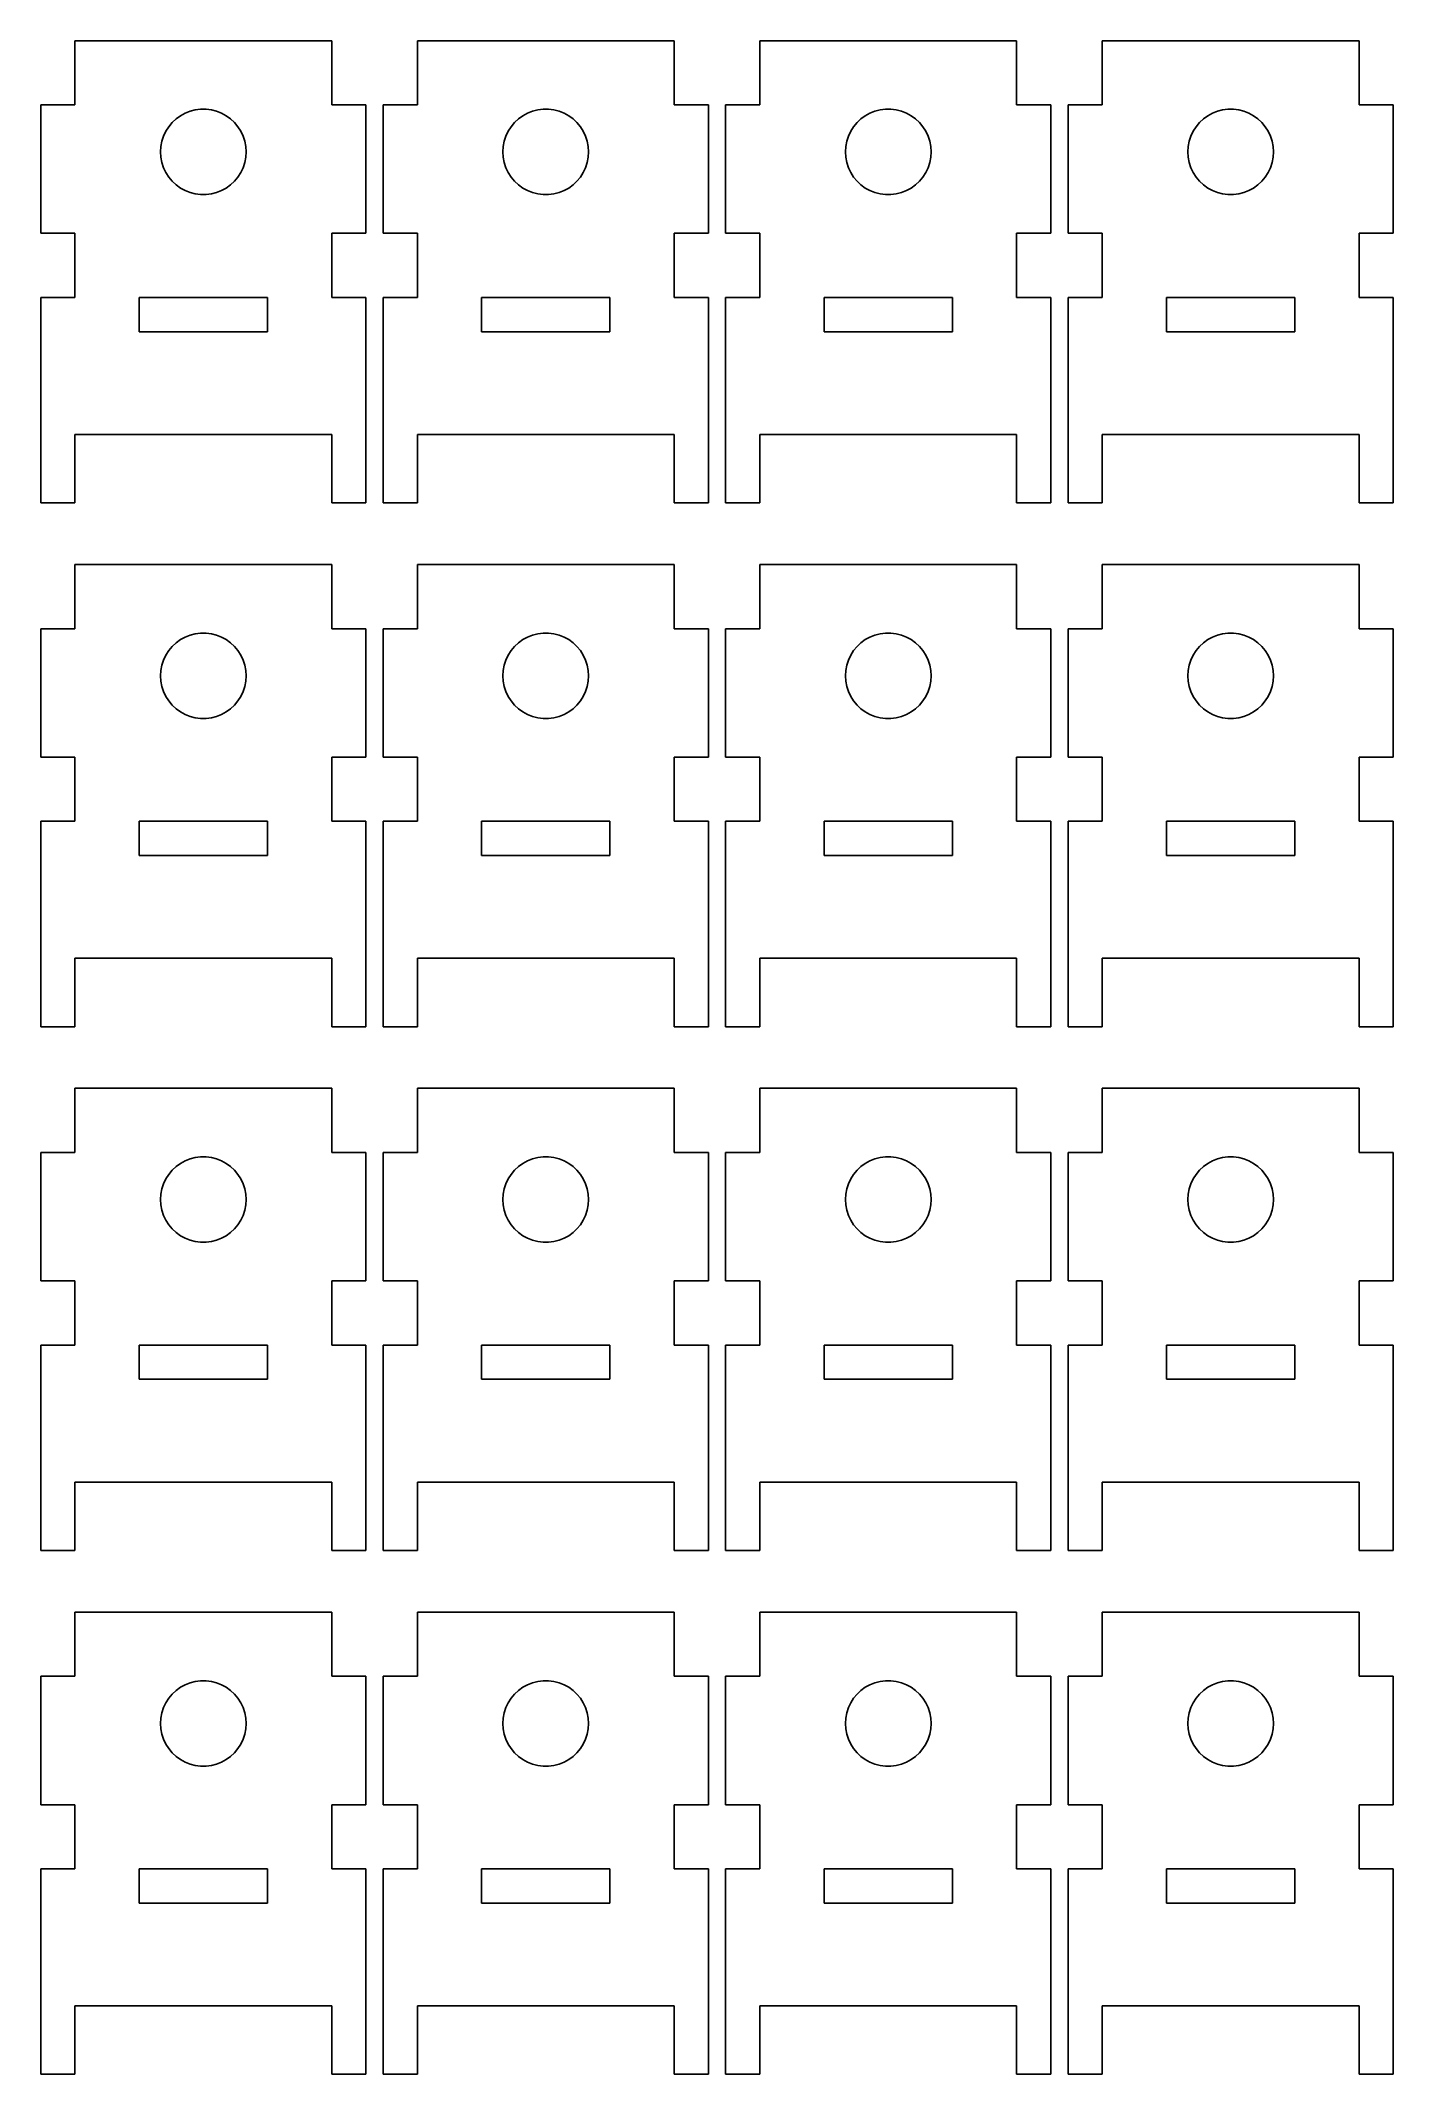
# Model space of a CAD drawing. Header units: metres. Extents: x -19 to 139, y -39 to 199.
import ezdxf

# ---------------------------------------------------------------- set-up
doc = ezdxf.new("R2010")
doc.units = ezdxf.units.M

msp = doc.modelspace()

# ---------------------------------------------------------------- linework, layer by layer
for p, q in [((15, 198.6), (-15, 198.6)), ((-15, 198.6), (-15, 191.1)), ((15, 191.1), (15, 198.6)), ((55, 198.6), (25, 198.6)), ((25, 198.6), (25, 191.1)), ((55, 191.1), (55, 198.6)), ((95, 198.6), (65, 198.6)), ((65, 198.6), (65, 191.1)), ((95, 191.1), (95, 198.6)), ((135, 198.6), (105, 198.6)), ((105, 198.6), (105, 191.1)), ((135, 191.1), (135, 198.6)), ((-15, 191.1), (-19, 191.1)), ((-19, 191.1), (-19, 176.1)), ((-2.67912, 189.822), (-2.12889, 190.124)), ((-2.12889, 190.124), (-1.54507, 190.355)), ((-1.54507, 190.355), (-0.936905, 190.511)), ((-0.936905, 190.511), (-0.31395, 190.59)), ((-0.31395, 190.59), (0.31395, 190.59)), ((0.31395, 190.59), (0.936905, 190.511)), ((0.936905, 190.511), (1.54507, 190.355)), ((1.54507, 190.355), (2.12889, 190.124)), ((2.12889, 190.124), (2.67912, 189.822)), ((19, 191.1), (15, 191.1)), ((19, 176.1), (19, 191.1)), ((25, 191.1), (21, 191.1)), ((21, 191.1), (21, 176.1)), ((37.3209, 189.822), (37.8711, 190.124)), ((37.8711, 190.124), (38.4549, 190.355)), ((38.4549, 190.355), (39.0631, 190.511)), ((39.0631, 190.511), (39.6861, 190.59)), ((39.6861, 190.59), (40.3139, 190.59)), ((40.3139, 190.59), (40.9369, 190.511)), ((40.9369, 190.511), (41.5451, 190.355)), ((41.5451, 190.355), (42.1289, 190.124)), ((42.1289, 190.124), (42.6791, 189.822)), ((59, 191.1), (55, 191.1)), ((59, 176.1), (59, 191.1)), ((65, 191.1), (61, 191.1)), ((61, 191.1), (61, 176.1)), ((77.3209, 189.822), (77.8711, 190.124)), ((77.8711, 190.124), (78.4549, 190.355)), ((78.4549, 190.355), (79.0631, 190.511)), ((79.0631, 190.511), (79.6861, 190.59)), ((79.6861, 190.59), (80.3139, 190.59)), ((80.3139, 190.59), (80.9369, 190.511)), ((80.9369, 190.511), (81.5451, 190.355)), ((81.5451, 190.355), (82.1289, 190.124)), ((82.1289, 190.124), (82.6791, 189.822)), ((99, 191.1), (95, 191.1)), ((99, 176.1), (99, 191.1)), ((105, 191.1), (101, 191.1)), ((101, 191.1), (101, 176.1)), ((117.321, 189.822), (117.871, 190.124)), ((117.871, 190.124), (118.455, 190.355)), ((118.455, 190.355), (119.063, 190.511)), ((119.063, 190.511), (119.686, 190.59)), ((119.686, 190.59), (120.314, 190.59)), ((120.314, 190.59), (120.937, 190.511)), ((120.937, 190.511), (121.545, 190.355)), ((121.545, 190.355), (122.129, 190.124)), ((122.129, 190.124), (122.679, 189.822)), ((139, 191.1), (135, 191.1)), ((139, 176.1), (139, 191.1)), ((-4.64888, 187.441), (-4.38153, 188.009)), ((-4.38153, 188.009), (-4.04507, 188.539)), ((-4.04507, 188.539), (-3.64484, 189.023)), ((-3.64484, 189.023), (-3.18712, 189.453)), ((-3.18712, 189.453), (-2.67912, 189.822)), ((2.67912, 189.822), (3.18712, 189.453)), ((3.18712, 189.453), (3.64484, 189.023)), ((3.64484, 189.023), (4.04507, 188.539)), ((4.04507, 188.539), (4.38153, 188.009)), ((4.38153, 188.009), (4.64888, 187.441)), ((35.3511, 187.441), (35.6185, 188.009)), ((35.6185, 188.009), (35.9549, 188.539)), ((35.9549, 188.539), (36.3552, 189.023)), ((36.3552, 189.023), (36.8129, 189.453)), ((36.8129, 189.453), (37.3209, 189.822)), ((42.6791, 189.822), (43.1871, 189.453)), ((43.1871, 189.453), (43.6448, 189.023)), ((43.6448, 189.023), (44.0451, 188.539)), ((44.0451, 188.539), (44.3815, 188.009)), ((44.3815, 188.009), (44.6489, 187.441)), ((75.3511, 187.441), (75.6185, 188.009)), ((75.6185, 188.009), (75.9549, 188.539)), ((75.9549, 188.539), (76.3552, 189.023)), ((76.3552, 189.023), (76.8129, 189.453)), ((76.8129, 189.453), (77.3209, 189.822)), ((82.6791, 189.822), (83.1871, 189.453)), ((83.1871, 189.453), (83.6448, 189.023)), ((83.6448, 189.023), (84.0451, 188.539)), ((84.0451, 188.539), (84.3815, 188.009)), ((84.3815, 188.009), (84.6489, 187.441)), ((115.351, 187.441), (115.618, 188.009)), ((115.618, 188.009), (115.955, 188.539)), ((115.955, 188.539), (116.355, 189.023)), ((116.355, 189.023), (116.813, 189.453)), ((116.813, 189.453), (117.321, 189.822)), ((122.679, 189.822), (123.187, 189.453)), ((123.187, 189.453), (123.645, 189.023)), ((123.645, 189.023), (124.045, 188.539)), ((124.045, 188.539), (124.382, 188.009)), ((124.382, 188.009), (124.649, 187.441)), ((-5, 185.6), (-4.96057, 186.227)), ((-4.96057, 184.973), (-5, 185.6)), ((-4.96057, 186.227), (-4.84291, 186.843)), ((-4.84291, 186.843), (-4.64888, 187.441)), ((4.64888, 187.441), (4.84291, 186.843)), ((4.84291, 186.843), (4.96057, 186.227)), ((4.96057, 186.227), (5, 185.6)), ((5, 185.6), (4.96057, 184.973)), ((35, 185.6), (35.0394, 186.227)), ((35.0394, 184.973), (35, 185.6)), ((35.0394, 186.227), (35.1571, 186.843)), ((35.1571, 186.843), (35.3511, 187.441)), ((44.6489, 187.441), (44.8429, 186.843)), ((44.8429, 186.843), (44.9606, 186.227)), ((44.9606, 186.227), (45, 185.6)), ((45, 185.6), (44.9606, 184.973)), ((75, 185.6), (75.0394, 186.227)), ((75.0394, 184.973), (75, 185.6)), ((75.0394, 186.227), (75.1571, 186.843)), ((75.1571, 186.843), (75.3511, 187.441)), ((84.6489, 187.441), (84.8429, 186.843)), ((84.8429, 186.843), (84.9606, 186.227)), ((84.9606, 186.227), (85, 185.6)), ((85, 185.6), (84.9606, 184.973)), ((115, 185.6), (115.039, 186.227)), ((115.039, 184.973), (115, 185.6)), ((115.039, 186.227), (115.157, 186.843)), ((115.157, 186.843), (115.351, 187.441)), ((124.649, 187.441), (124.843, 186.843)), ((124.843, 186.843), (124.961, 186.227)), ((124.961, 186.227), (125, 185.6)), ((125, 185.6), (124.961, 184.973)), ((-4.84291, 184.357), (-4.96057, 184.973)), ((-4.64888, 183.759), (-4.84291, 184.357)), ((-4.38153, 183.191), (-4.64888, 183.759)), ((-4.04507, 182.661), (-4.38153, 183.191)), ((4.38153, 183.191), (4.04507, 182.661)), ((4.64888, 183.759), (4.38153, 183.191)), ((4.84291, 184.357), (4.64888, 183.759)), ((4.96057, 184.973), (4.84291, 184.357)), ((35.1571, 184.357), (35.0394, 184.973)), ((35.3511, 183.759), (35.1571, 184.357)), ((35.6185, 183.191), (35.3511, 183.759)), ((35.9549, 182.661), (35.6185, 183.191)), ((44.3815, 183.191), (44.0451, 182.661)), ((44.6489, 183.759), (44.3815, 183.191)), ((44.8429, 184.357), (44.6489, 183.759)), ((44.9606, 184.973), (44.8429, 184.357)), ((75.1571, 184.357), (75.0394, 184.973)), ((75.3511, 183.759), (75.1571, 184.357)), ((75.6185, 183.191), (75.3511, 183.759)), ((75.9549, 182.661), (75.6185, 183.191)), ((84.3815, 183.191), (84.0451, 182.661)), ((84.6489, 183.759), (84.3815, 183.191)), ((84.8429, 184.357), (84.6489, 183.759)), ((84.9606, 184.973), (84.8429, 184.357)), ((115.157, 184.357), (115.039, 184.973)), ((115.351, 183.759), (115.157, 184.357)), ((115.618, 183.191), (115.351, 183.759)), ((115.955, 182.661), (115.618, 183.191)), ((124.382, 183.191), (124.045, 182.661)), ((124.649, 183.759), (124.382, 183.191)), ((124.843, 184.357), (124.649, 183.759)), ((124.961, 184.973), (124.843, 184.357)), ((-3.64484, 182.177), (-4.04507, 182.661)), ((-3.18712, 181.747), (-3.64484, 182.177)), ((-2.67912, 181.378), (-3.18712, 181.747)), ((-2.12889, 181.076), (-2.67912, 181.378)), ((-1.54507, 180.845), (-2.12889, 181.076)), ((-0.936905, 180.689), (-1.54507, 180.845)), ((-0.31395, 180.61), (-0.936905, 180.689)), ((0.31395, 180.61), (-0.31395, 180.61)), ((0.936905, 180.689), (0.31395, 180.61)), ((1.54507, 180.845), (0.936905, 180.689)), ((2.12889, 181.076), (1.54507, 180.845)), ((2.67912, 181.378), (2.12889, 181.076)), ((3.18712, 181.747), (2.67912, 181.378)), ((3.64484, 182.177), (3.18712, 181.747)), ((4.04507, 182.661), (3.64484, 182.177)), ((36.3552, 182.177), (35.9549, 182.661)), ((36.8129, 181.747), (36.3552, 182.177)), ((37.3209, 181.378), (36.8129, 181.747)), ((37.8711, 181.076), (37.3209, 181.378)), ((38.4549, 180.845), (37.8711, 181.076)), ((39.0631, 180.689), (38.4549, 180.845)), ((39.6861, 180.61), (39.0631, 180.689)), ((40.3139, 180.61), (39.6861, 180.61)), ((40.9369, 180.689), (40.3139, 180.61)), ((41.5451, 180.845), (40.9369, 180.689)), ((42.1289, 181.076), (41.5451, 180.845)), ((42.6791, 181.378), (42.1289, 181.076)), ((43.1871, 181.747), (42.6791, 181.378)), ((43.6448, 182.177), (43.1871, 181.747)), ((44.0451, 182.661), (43.6448, 182.177)), ((76.3552, 182.177), (75.9549, 182.661)), ((76.8129, 181.747), (76.3552, 182.177)), ((77.3209, 181.378), (76.8129, 181.747)), ((77.8711, 181.076), (77.3209, 181.378)), ((78.4549, 180.845), (77.8711, 181.076)), ((79.0631, 180.689), (78.4549, 180.845)), ((79.6861, 180.61), (79.0631, 180.689)), ((80.3139, 180.61), (79.6861, 180.61)), ((80.9369, 180.689), (80.3139, 180.61)), ((81.5451, 180.845), (80.9369, 180.689)), ((82.1289, 181.076), (81.5451, 180.845)), ((82.6791, 181.378), (82.1289, 181.076)), ((83.1871, 181.747), (82.6791, 181.378)), ((83.6448, 182.177), (83.1871, 181.747)), ((84.0451, 182.661), (83.6448, 182.177)), ((116.355, 182.177), (115.955, 182.661)), ((116.813, 181.747), (116.355, 182.177)), ((117.321, 181.378), (116.813, 181.747)), ((117.871, 181.076), (117.321, 181.378)), ((118.455, 180.845), (117.871, 181.076)), ((119.063, 180.689), (118.455, 180.845)), ((119.686, 180.61), (119.063, 180.689)), ((120.314, 180.61), (119.686, 180.61)), ((120.937, 180.689), (120.314, 180.61)), ((121.545, 180.845), (120.937, 180.689)), ((122.129, 181.076), (121.545, 180.845)), ((122.679, 181.378), (122.129, 181.076)), ((123.187, 181.747), (122.679, 181.378)), ((123.645, 182.177), (123.187, 181.747)), ((124.045, 182.661), (123.645, 182.177)), ((-19, 176.1), (-15, 176.1)), ((-15, 176.1), (-15, 168.6)), ((15, 168.6), (15, 176.1)), ((15, 176.1), (19, 176.1)), ((21, 176.1), (25, 176.1)), ((25, 176.1), (25, 168.6)), ((55, 168.6), (55, 176.1)), ((55, 176.1), (59, 176.1)), ((61, 176.1), (65, 176.1)), ((65, 176.1), (65, 168.6)), ((95, 168.6), (95, 176.1)), ((95, 176.1), (99, 176.1)), ((101, 176.1), (105, 176.1)), ((105, 176.1), (105, 168.6)), ((135, 168.6), (135, 176.1)), ((135, 176.1), (139, 176.1)), ((-15, 168.6), (-19, 168.6)), ((-19, 168.6), (-19, 144.6)), ((-7.5, 164.6), (-7.5, 168.6)), ((-7.5, 168.6), (7.5, 168.6)), ((7.5, 168.6), (7.5, 164.6)), ((19, 168.6), (15, 168.6)), ((19, 144.6), (19, 168.6)), ((25, 168.6), (21, 168.6)), ((21, 168.6), (21, 144.6)), ((32.5, 164.6), (32.5, 168.6)), ((32.5, 168.6), (47.5, 168.6)), ((47.5, 168.6), (47.5, 164.6)), ((59, 168.6), (55, 168.6)), ((59, 144.6), (59, 168.6)), ((65, 168.6), (61, 168.6)), ((61, 168.6), (61, 144.6)), ((72.5, 164.6), (72.5, 168.6)), ((72.5, 168.6), (87.5, 168.6)), ((87.5, 168.6), (87.5, 164.6)), ((99, 168.6), (95, 168.6)), ((99, 144.6), (99, 168.6)), ((105, 168.6), (101, 168.6)), ((101, 168.6), (101, 144.6)), ((112.5, 164.6), (112.5, 168.6)), ((112.5, 168.6), (127.5, 168.6)), ((127.5, 168.6), (127.5, 164.6)), ((139, 168.6), (135, 168.6)), ((139, 144.6), (139, 168.6)), ((7.5, 164.6), (-7.5, 164.6)), ((47.5, 164.6), (32.5, 164.6)), ((87.5, 164.6), (72.5, 164.6)), ((127.5, 164.6), (112.5, 164.6)), ((-15, 152.6), (15, 152.6)), ((-15, 144.6), (-15, 152.6)), ((15, 152.6), (15, 144.6)), ((25, 152.6), (55, 152.6)), ((25, 144.6), (25, 152.6)), ((55, 152.6), (55, 144.6)), ((65, 152.6), (95, 152.6)), ((65, 144.6), (65, 152.6)), ((95, 152.6), (95, 144.6)), ((105, 152.6), (135, 152.6)), ((105, 144.6), (105, 152.6)), ((135, 152.6), (135, 144.6)), ((-19, 144.6), (-15, 144.6)), ((15, 144.6), (19, 144.6)), ((21, 144.6), (25, 144.6)), ((55, 144.6), (59, 144.6)), ((61, 144.6), (65, 144.6)), ((95, 144.6), (99, 144.6)), ((101, 144.6), (105, 144.6)), ((135, 144.6), (139, 144.6)), ((15, 137.4), (-15, 137.4)), ((-15, 137.4), (-15, 129.9)), ((15, 129.9), (15, 137.4)), ((55, 137.4), (25, 137.4)), ((25, 137.4), (25, 129.9)), ((55, 129.9), (55, 137.4)), ((95, 137.4), (65, 137.4)), ((65, 137.4), (65, 129.9)), ((95, 129.9), (95, 137.4)), ((135, 137.4), (105, 137.4)), ((105, 137.4), (105, 129.9)), ((135, 129.9), (135, 137.4)), ((-15, 129.9), (-19, 129.9)), ((-19, 129.9), (-19, 114.9)), ((-3.18712, 128.253), (-2.67912, 128.622)), ((-2.67912, 128.622), (-2.12889, 128.924)), ((-2.12889, 128.924), (-1.54507, 129.155)), ((-1.54507, 129.155), (-0.936905, 129.311)), ((-0.936905, 129.311), (-0.31395, 129.39)), ((-0.31395, 129.39), (0.31395, 129.39)), ((0.31395, 129.39), (0.936905, 129.311)), ((0.936905, 129.311), (1.54507, 129.155)), ((1.54507, 129.155), (2.12889, 128.924)), ((2.12889, 128.924), (2.67912, 128.622)), ((2.67912, 128.622), (3.18712, 128.253)), ((19, 129.9), (15, 129.9)), ((19, 114.9), (19, 129.9)), ((25, 129.9), (21, 129.9)), ((21, 129.9), (21, 114.9)), ((36.8129, 128.253), (37.3209, 128.622)), ((37.3209, 128.622), (37.8711, 128.924)), ((37.8711, 128.924), (38.4549, 129.155)), ((38.4549, 129.155), (39.0631, 129.311)), ((39.0631, 129.311), (39.6861, 129.39)), ((39.6861, 129.39), (40.3139, 129.39)), ((40.3139, 129.39), (40.9369, 129.311)), ((40.9369, 129.311), (41.5451, 129.155)), ((41.5451, 129.155), (42.1289, 128.924)), ((42.1289, 128.924), (42.6791, 128.622)), ((42.6791, 128.622), (43.1871, 128.253)), ((59, 129.9), (55, 129.9)), ((59, 114.9), (59, 129.9)), ((65, 129.9), (61, 129.9)), ((61, 129.9), (61, 114.9)), ((76.8129, 128.253), (77.3209, 128.622)), ((77.3209, 128.622), (77.8711, 128.924)), ((77.8711, 128.924), (78.4549, 129.155)), ((78.4549, 129.155), (79.0631, 129.311)), ((79.0631, 129.311), (79.6861, 129.39)), ((79.6861, 129.39), (80.3139, 129.39)), ((80.3139, 129.39), (80.9369, 129.311)), ((80.9369, 129.311), (81.5451, 129.155)), ((81.5451, 129.155), (82.1289, 128.924)), ((82.1289, 128.924), (82.6791, 128.622)), ((82.6791, 128.622), (83.1871, 128.253)), ((99, 129.9), (95, 129.9)), ((99, 114.9), (99, 129.9)), ((105, 129.9), (101, 129.9)), ((101, 129.9), (101, 114.9)), ((116.813, 128.253), (117.321, 128.622)), ((117.321, 128.622), (117.871, 128.924)), ((117.871, 128.924), (118.455, 129.155)), ((118.455, 129.155), (119.063, 129.311)), ((119.063, 129.311), (119.686, 129.39)), ((119.686, 129.39), (120.314, 129.39)), ((120.314, 129.39), (120.937, 129.311)), ((120.937, 129.311), (121.545, 129.155)), ((121.545, 129.155), (122.129, 128.924)), ((122.129, 128.924), (122.679, 128.622)), ((122.679, 128.622), (123.187, 128.253)), ((139, 129.9), (135, 129.9)), ((139, 114.9), (139, 129.9)), ((-4.84291, 125.643), (-4.64888, 126.241)), ((-4.64888, 126.241), (-4.38153, 126.809)), ((-4.38153, 126.809), (-4.04507, 127.339)), ((-4.04507, 127.339), (-3.64484, 127.823)), ((-3.64484, 127.823), (-3.18712, 128.253)), ((3.18712, 128.253), (3.64484, 127.823)), ((3.64484, 127.823), (4.04507, 127.339)), ((4.04507, 127.339), (4.38153, 126.809)), ((4.38153, 126.809), (4.64888, 126.241)), ((4.64888, 126.241), (4.84291, 125.643)), ((35.1571, 125.643), (35.3511, 126.241)), ((35.3511, 126.241), (35.6185, 126.809)), ((35.6185, 126.809), (35.9549, 127.339)), ((35.9549, 127.339), (36.3552, 127.823)), ((36.3552, 127.823), (36.8129, 128.253)), ((43.1871, 128.253), (43.6448, 127.823)), ((43.6448, 127.823), (44.0451, 127.339)), ((44.0451, 127.339), (44.3815, 126.809)), ((44.3815, 126.809), (44.6489, 126.241)), ((44.6489, 126.241), (44.8429, 125.643)), ((75.1571, 125.643), (75.3511, 126.241)), ((75.3511, 126.241), (75.6185, 126.809)), ((75.6185, 126.809), (75.9549, 127.339)), ((75.9549, 127.339), (76.3552, 127.823)), ((76.3552, 127.823), (76.8129, 128.253)), ((83.1871, 128.253), (83.6448, 127.823)), ((83.6448, 127.823), (84.0451, 127.339)), ((84.0451, 127.339), (84.3815, 126.809)), ((84.3815, 126.809), (84.6489, 126.241)), ((84.6489, 126.241), (84.8429, 125.643)), ((115.157, 125.643), (115.351, 126.241)), ((115.351, 126.241), (115.618, 126.809)), ((115.618, 126.809), (115.955, 127.339)), ((115.955, 127.339), (116.355, 127.823)), ((116.355, 127.823), (116.813, 128.253)), ((123.187, 128.253), (123.645, 127.823)), ((123.645, 127.823), (124.045, 127.339)), ((124.045, 127.339), (124.382, 126.809)), ((124.382, 126.809), (124.649, 126.241)), ((124.649, 126.241), (124.843, 125.643)), ((-5, 124.4), (-4.96057, 125.027)), ((-4.96057, 123.773), (-5, 124.4)), ((-4.96057, 125.027), (-4.84291, 125.643)), ((-4.84291, 123.157), (-4.96057, 123.773)), ((4.84291, 125.643), (4.96057, 125.027)), ((4.96057, 123.773), (4.84291, 123.157)), ((4.96057, 125.027), (5, 124.4)), ((5, 124.4), (4.96057, 123.773)), ((35, 124.4), (35.0394, 125.027)), ((35.0394, 123.773), (35, 124.4)), ((35.0394, 125.027), (35.1571, 125.643)), ((35.1571, 123.157), (35.0394, 123.773)), ((44.8429, 125.643), (44.9606, 125.027)), ((44.9606, 123.773), (44.8429, 123.157)), ((44.9606, 125.027), (45, 124.4)), ((45, 124.4), (44.9606, 123.773)), ((75, 124.4), (75.0394, 125.027)), ((75.0394, 123.773), (75, 124.4)), ((75.0394, 125.027), (75.1571, 125.643)), ((75.1571, 123.157), (75.0394, 123.773)), ((84.8429, 125.643), (84.9606, 125.027)), ((84.9606, 123.773), (84.8429, 123.157)), ((84.9606, 125.027), (85, 124.4)), ((85, 124.4), (84.9606, 123.773)), ((115, 124.4), (115.039, 125.027)), ((115.039, 123.773), (115, 124.4)), ((115.039, 125.027), (115.157, 125.643)), ((115.157, 123.157), (115.039, 123.773)), ((124.843, 125.643), (124.961, 125.027)), ((124.961, 123.773), (124.843, 123.157)), ((124.961, 125.027), (125, 124.4)), ((125, 124.4), (124.961, 123.773)), ((-4.64888, 122.559), (-4.84291, 123.157)), ((-4.38153, 121.991), (-4.64888, 122.559)), ((-4.04507, 121.461), (-4.38153, 121.991)), ((-3.64484, 120.977), (-4.04507, 121.461)), ((4.04507, 121.461), (3.64484, 120.977)), ((4.38153, 121.991), (4.04507, 121.461)), ((4.64888, 122.559), (4.38153, 121.991)), ((4.84291, 123.157), (4.64888, 122.559)), ((35.3511, 122.559), (35.1571, 123.157)), ((35.6185, 121.991), (35.3511, 122.559)), ((35.9549, 121.461), (35.6185, 121.991)), ((36.3552, 120.977), (35.9549, 121.461)), ((44.0451, 121.461), (43.6448, 120.977)), ((44.3815, 121.991), (44.0451, 121.461)), ((44.6489, 122.559), (44.3815, 121.991)), ((44.8429, 123.157), (44.6489, 122.559)), ((75.3511, 122.559), (75.1571, 123.157)), ((75.6185, 121.991), (75.3511, 122.559)), ((75.9549, 121.461), (75.6185, 121.991)), ((76.3552, 120.977), (75.9549, 121.461)), ((84.0451, 121.461), (83.6448, 120.977)), ((84.3815, 121.991), (84.0451, 121.461)), ((84.6489, 122.559), (84.3815, 121.991)), ((84.8429, 123.157), (84.6489, 122.559)), ((115.351, 122.559), (115.157, 123.157)), ((115.618, 121.991), (115.351, 122.559)), ((115.955, 121.461), (115.618, 121.991)), ((116.355, 120.977), (115.955, 121.461)), ((124.045, 121.461), (123.645, 120.977)), ((124.382, 121.991), (124.045, 121.461)), ((124.649, 122.559), (124.382, 121.991)), ((124.843, 123.157), (124.649, 122.559)), ((-3.18712, 120.547), (-3.64484, 120.977)), ((-2.67912, 120.178), (-3.18712, 120.547)), ((-2.12889, 119.876), (-2.67912, 120.178)), ((-1.54507, 119.645), (-2.12889, 119.876)), ((-0.936905, 119.489), (-1.54507, 119.645)), ((-0.31395, 119.41), (-0.936905, 119.489)), ((0.31395, 119.41), (-0.31395, 119.41)), ((0.936905, 119.489), (0.31395, 119.41)), ((1.54507, 119.645), (0.936905, 119.489)), ((2.12889, 119.876), (1.54507, 119.645)), ((2.67912, 120.178), (2.12889, 119.876)), ((3.18712, 120.547), (2.67912, 120.178)), ((3.64484, 120.977), (3.18712, 120.547)), ((36.8129, 120.547), (36.3552, 120.977)), ((37.3209, 120.178), (36.8129, 120.547)), ((37.8711, 119.876), (37.3209, 120.178)), ((38.4549, 119.645), (37.8711, 119.876)), ((39.0631, 119.489), (38.4549, 119.645)), ((39.6861, 119.41), (39.0631, 119.489)), ((40.3139, 119.41), (39.6861, 119.41)), ((40.9369, 119.489), (40.3139, 119.41)), ((41.5451, 119.645), (40.9369, 119.489)), ((42.1289, 119.876), (41.5451, 119.645)), ((42.6791, 120.178), (42.1289, 119.876)), ((43.1871, 120.547), (42.6791, 120.178)), ((43.6448, 120.977), (43.1871, 120.547)), ((76.8129, 120.547), (76.3552, 120.977)), ((77.3209, 120.178), (76.8129, 120.547)), ((77.8711, 119.876), (77.3209, 120.178)), ((78.4549, 119.645), (77.8711, 119.876)), ((79.0631, 119.489), (78.4549, 119.645)), ((79.6861, 119.41), (79.0631, 119.489)), ((80.3139, 119.41), (79.6861, 119.41)), ((80.9369, 119.489), (80.3139, 119.41)), ((81.5451, 119.645), (80.9369, 119.489)), ((82.1289, 119.876), (81.5451, 119.645)), ((82.6791, 120.178), (82.1289, 119.876)), ((83.1871, 120.547), (82.6791, 120.178)), ((83.6448, 120.977), (83.1871, 120.547)), ((116.813, 120.547), (116.355, 120.977)), ((117.321, 120.178), (116.813, 120.547)), ((117.871, 119.876), (117.321, 120.178)), ((118.455, 119.645), (117.871, 119.876)), ((119.063, 119.489), (118.455, 119.645)), ((119.686, 119.41), (119.063, 119.489)), ((120.314, 119.41), (119.686, 119.41)), ((120.937, 119.489), (120.314, 119.41)), ((121.545, 119.645), (120.937, 119.489)), ((122.129, 119.876), (121.545, 119.645)), ((122.679, 120.178), (122.129, 119.876)), ((123.187, 120.547), (122.679, 120.178)), ((123.645, 120.977), (123.187, 120.547)), ((-19, 114.9), (-15, 114.9)), ((-15, 114.9), (-15, 107.4)), ((15, 107.4), (15, 114.9)), ((15, 114.9), (19, 114.9)), ((21, 114.9), (25, 114.9)), ((25, 114.9), (25, 107.4)), ((55, 107.4), (55, 114.9)), ((55, 114.9), (59, 114.9)), ((61, 114.9), (65, 114.9)), ((65, 114.9), (65, 107.4)), ((95, 107.4), (95, 114.9)), ((95, 114.9), (99, 114.9)), ((101, 114.9), (105, 114.9)), ((105, 114.9), (105, 107.4)), ((135, 107.4), (135, 114.9)), ((135, 114.9), (139, 114.9)), ((-15, 107.4), (-19, 107.4)), ((-19, 107.4), (-19, 83.4)), ((-7.5, 103.4), (-7.5, 107.4)), ((-7.5, 107.4), (7.5, 107.4)), ((7.5, 107.4), (7.5, 103.4)), ((19, 107.4), (15, 107.4)), ((19, 83.4), (19, 107.4)), ((25, 107.4), (21, 107.4)), ((21, 107.4), (21, 83.4)), ((32.5, 103.4), (32.5, 107.4)), ((32.5, 107.4), (47.5, 107.4)), ((47.5, 107.4), (47.5, 103.4)), ((59, 107.4), (55, 107.4)), ((59, 83.4), (59, 107.4)), ((65, 107.4), (61, 107.4)), ((61, 107.4), (61, 83.4)), ((72.5, 103.4), (72.5, 107.4)), ((72.5, 107.4), (87.5, 107.4)), ((87.5, 107.4), (87.5, 103.4)), ((99, 107.4), (95, 107.4)), ((99, 83.4), (99, 107.4)), ((105, 107.4), (101, 107.4)), ((101, 107.4), (101, 83.4)), ((112.5, 103.4), (112.5, 107.4)), ((112.5, 107.4), (127.5, 107.4)), ((127.5, 107.4), (127.5, 103.4)), ((139, 107.4), (135, 107.4)), ((139, 83.4), (139, 107.4)), ((7.5, 103.4), (-7.5, 103.4)), ((47.5, 103.4), (32.5, 103.4)), ((87.5, 103.4), (72.5, 103.4)), ((127.5, 103.4), (112.5, 103.4)), ((-15, 91.4), (15, 91.4)), ((-15, 83.4), (-15, 91.4)), ((15, 91.4), (15, 83.4)), ((25, 91.4), (55, 91.4)), ((25, 83.4), (25, 91.4)), ((55, 91.4), (55, 83.4)), ((65, 91.4), (95, 91.4)), ((65, 83.4), (65, 91.4)), ((95, 91.4), (95, 83.4)), ((105, 91.4), (135, 91.4)), ((105, 83.4), (105, 91.4)), ((135, 91.4), (135, 83.4)), ((-19, 83.4), (-15, 83.4)), ((15, 83.4), (19, 83.4)), ((21, 83.4), (25, 83.4)), ((55, 83.4), (59, 83.4)), ((61, 83.4), (65, 83.4)), ((95, 83.4), (99, 83.4)), ((101, 83.4), (105, 83.4)), ((135, 83.4), (139, 83.4)), ((15, 76.2), (-15, 76.2)), ((-15, 76.2), (-15, 68.7)), ((15, 68.7), (15, 76.2)), ((55, 76.2), (25, 76.2)), ((25, 76.2), (25, 68.7)), ((55, 68.7), (55, 76.2)), ((95, 76.2), (65, 76.2)), ((65, 76.2), (65, 68.7)), ((95, 68.7), (95, 76.2)), ((135, 76.2), (105, 76.2)), ((105, 76.2), (105, 68.7)), ((135, 68.7), (135, 76.2)), ((-15, 68.7), (-19, 68.7)), ((-19, 68.7), (-19, 53.7)), ((-4.04507, 66.1389), (-3.64484, 66.6227)), ((-3.64484, 66.6227), (-3.18712, 67.0526)), ((-3.18712, 67.0526), (-2.67912, 67.4216)), ((-2.67912, 67.4216), (-2.12889, 67.7241)), ((-2.12889, 67.7241), (-1.54507, 67.9553)), ((-1.54507, 67.9553), (-0.936905, 68.1114)), ((-0.936905, 68.1114), (-0.31395, 68.1901)), ((-0.31395, 68.1901), (0.31395, 68.1901)), ((0.31395, 68.1901), (0.936905, 68.1114)), ((0.936905, 68.1114), (1.54507, 67.9553)), ((1.54507, 67.9553), (2.12889, 67.7241)), ((2.12889, 67.7241), (2.67912, 67.4216)), ((2.67912, 67.4216), (3.18712, 67.0526)), ((3.18712, 67.0526), (3.64484, 66.6227)), ((3.64484, 66.6227), (4.04507, 66.1389)), ((19, 68.7), (15, 68.7)), ((19, 53.7), (19, 68.7)), ((25, 68.7), (21, 68.7)), ((21, 68.7), (21, 53.7)), ((35.9549, 66.1389), (36.3552, 66.6227)), ((36.3552, 66.6227), (36.8129, 67.0526)), ((36.8129, 67.0526), (37.3209, 67.4216)), ((37.3209, 67.4216), (37.8711, 67.7241)), ((37.8711, 67.7241), (38.4549, 67.9553)), ((38.4549, 67.9553), (39.0631, 68.1114)), ((39.0631, 68.1114), (39.6861, 68.1901)), ((39.6861, 68.1901), (40.3139, 68.1901)), ((40.3139, 68.1901), (40.9369, 68.1114)), ((40.9369, 68.1114), (41.5451, 67.9553)), ((41.5451, 67.9553), (42.1289, 67.7241)), ((42.1289, 67.7241), (42.6791, 67.4216)), ((42.6791, 67.4216), (43.1871, 67.0526)), ((43.1871, 67.0526), (43.6448, 66.6227)), ((43.6448, 66.6227), (44.0451, 66.1389)), ((59, 68.7), (55, 68.7)), ((59, 53.7), (59, 68.7)), ((65, 68.7), (61, 68.7)), ((61, 68.7), (61, 53.7)), ((75.9549, 66.1389), (76.3552, 66.6227)), ((76.3552, 66.6227), (76.8129, 67.0526)), ((76.8129, 67.0526), (77.3209, 67.4216)), ((77.3209, 67.4216), (77.8711, 67.7241)), ((77.8711, 67.7241), (78.4549, 67.9553)), ((78.4549, 67.9553), (79.0631, 68.1114)), ((79.0631, 68.1114), (79.6861, 68.1901)), ((79.6861, 68.1901), (80.3139, 68.1901)), ((80.3139, 68.1901), (80.9369, 68.1114)), ((80.9369, 68.1114), (81.5451, 67.9553)), ((81.5451, 67.9553), (82.1289, 67.7241)), ((82.1289, 67.7241), (82.6791, 67.4216)), ((82.6791, 67.4216), (83.1871, 67.0526)), ((83.1871, 67.0526), (83.6448, 66.6227)), ((83.6448, 66.6227), (84.0451, 66.1389)), ((99, 68.7), (95, 68.7)), ((99, 53.7), (99, 68.7)), ((105, 68.7), (101, 68.7)), ((101, 68.7), (101, 53.7)), ((115.955, 66.1389), (116.355, 66.6227)), ((116.355, 66.6227), (116.813, 67.0526)), ((116.813, 67.0526), (117.321, 67.4216)), ((117.321, 67.4216), (117.871, 67.7241)), ((117.871, 67.7241), (118.455, 67.9553)), ((118.455, 67.9553), (119.063, 68.1114)), ((119.063, 68.1114), (119.686, 68.1901)), ((119.686, 68.1901), (120.314, 68.1901)), ((120.314, 68.1901), (120.937, 68.1114)), ((120.937, 68.1114), (121.545, 67.9553)), ((121.545, 67.9553), (122.129, 67.7241)), ((122.129, 67.7241), (122.679, 67.4216)), ((122.679, 67.4216), (123.187, 67.0526)), ((123.187, 67.0526), (123.645, 66.6227)), ((123.645, 66.6227), (124.045, 66.1389)), ((139, 68.7), (135, 68.7)), ((139, 53.7), (139, 68.7)), ((-4.96057, 63.8267), (-4.84291, 64.4434)), ((-4.84291, 64.4434), (-4.64888, 65.0406)), ((-4.64888, 65.0406), (-4.38153, 65.6088)), ((-4.38153, 65.6088), (-4.04507, 66.1389)), ((4.04507, 66.1389), (4.38153, 65.6088)), ((4.38153, 65.6088), (4.64888, 65.0406)), ((4.64888, 65.0406), (4.84291, 64.4434)), ((4.84291, 64.4434), (4.96057, 63.8267)), ((35.0394, 63.8267), (35.1571, 64.4434)), ((35.1571, 64.4434), (35.3511, 65.0406)), ((35.3511, 65.0406), (35.6185, 65.6088)), ((35.6185, 65.6088), (35.9549, 66.1389)), ((44.0451, 66.1389), (44.3815, 65.6088)), ((44.3815, 65.6088), (44.6489, 65.0406)), ((44.6489, 65.0406), (44.8429, 64.4434)), ((44.8429, 64.4434), (44.9606, 63.8267)), ((75.0394, 63.8267), (75.1571, 64.4434)), ((75.1571, 64.4434), (75.3511, 65.0406)), ((75.3511, 65.0406), (75.6185, 65.6088)), ((75.6185, 65.6088), (75.9549, 66.1389)), ((84.0451, 66.1389), (84.3815, 65.6088)), ((84.3815, 65.6088), (84.6489, 65.0406)), ((84.6489, 65.0406), (84.8429, 64.4434)), ((84.8429, 64.4434), (84.9606, 63.8267)), ((115.039, 63.8267), (115.157, 64.4434)), ((115.157, 64.4434), (115.351, 65.0406)), ((115.351, 65.0406), (115.618, 65.6088)), ((115.618, 65.6088), (115.955, 66.1389)), ((124.045, 66.1389), (124.382, 65.6088)), ((124.382, 65.6088), (124.649, 65.0406)), ((124.649, 65.0406), (124.843, 64.4434)), ((124.843, 64.4434), (124.961, 63.8267)), ((-5, 63.2), (-4.96057, 63.8267)), ((-4.96057, 62.5733), (-5, 63.2)), ((-4.84291, 61.9565), (-4.96057, 62.5733)), ((-4.64888, 61.3594), (-4.84291, 61.9565)), ((4.84291, 61.9565), (4.64888, 61.3594)), ((4.96057, 62.5733), (4.84291, 61.9565)), ((4.96057, 63.8267), (5, 63.2)), ((5, 63.2), (4.96057, 62.5733)), ((35, 63.2), (35.0394, 63.8267)), ((35.0394, 62.5733), (35, 63.2)), ((35.1571, 61.9565), (35.0394, 62.5733)), ((35.3511, 61.3594), (35.1571, 61.9565)), ((44.8429, 61.9565), (44.6489, 61.3594)), ((44.9606, 62.5733), (44.8429, 61.9565)), ((44.9606, 63.8267), (45, 63.2)), ((45, 63.2), (44.9606, 62.5733)), ((75, 63.2), (75.0394, 63.8267)), ((75.0394, 62.5733), (75, 63.2)), ((75.1571, 61.9565), (75.0394, 62.5733)), ((75.3511, 61.3594), (75.1571, 61.9565)), ((84.8429, 61.9565), (84.6489, 61.3594)), ((84.9606, 62.5733), (84.8429, 61.9565)), ((84.9606, 63.8267), (85, 63.2)), ((85, 63.2), (84.9606, 62.5733)), ((115, 63.2), (115.039, 63.8267)), ((115.039, 62.5733), (115, 63.2)), ((115.157, 61.9565), (115.039, 62.5733)), ((115.351, 61.3594), (115.157, 61.9565)), ((124.843, 61.9565), (124.649, 61.3594)), ((124.961, 62.5733), (124.843, 61.9565)), ((124.961, 63.8267), (125, 63.2)), ((125, 63.2), (124.961, 62.5733)), ((-4.38153, 60.7912), (-4.64888, 61.3594)), ((-4.04507, 60.2611), (-4.38153, 60.7912)), ((-3.64484, 59.7773), (-4.04507, 60.2611)), ((-3.18712, 59.3474), (-3.64484, 59.7773)), ((3.64484, 59.7773), (3.18712, 59.3474)), ((4.04507, 60.2611), (3.64484, 59.7773)), ((4.38153, 60.7912), (4.04507, 60.2611)), ((4.64888, 61.3594), (4.38153, 60.7912)), ((35.6185, 60.7912), (35.3511, 61.3594)), ((35.9549, 60.2611), (35.6185, 60.7912)), ((36.3552, 59.7773), (35.9549, 60.2611)), ((36.8129, 59.3474), (36.3552, 59.7773)), ((43.6448, 59.7773), (43.1871, 59.3474)), ((44.0451, 60.2611), (43.6448, 59.7773)), ((44.3815, 60.7912), (44.0451, 60.2611)), ((44.6489, 61.3594), (44.3815, 60.7912)), ((75.6185, 60.7912), (75.3511, 61.3594)), ((75.9549, 60.2611), (75.6185, 60.7912)), ((76.3552, 59.7773), (75.9549, 60.2611)), ((76.8129, 59.3474), (76.3552, 59.7773)), ((83.6448, 59.7773), (83.1871, 59.3474)), ((84.0451, 60.2611), (83.6448, 59.7773)), ((84.3815, 60.7912), (84.0451, 60.2611)), ((84.6489, 61.3594), (84.3815, 60.7912)), ((115.618, 60.7912), (115.351, 61.3594)), ((115.955, 60.2611), (115.618, 60.7912)), ((116.355, 59.7773), (115.955, 60.2611)), ((116.813, 59.3474), (116.355, 59.7773)), ((123.645, 59.7773), (123.187, 59.3474)), ((124.045, 60.2611), (123.645, 59.7773)), ((124.382, 60.7912), (124.045, 60.2611)), ((124.649, 61.3594), (124.382, 60.7912)), ((-2.67912, 58.9784), (-3.18712, 59.3474)), ((-2.12889, 58.6759), (-2.67912, 58.9784)), ((-1.54507, 58.4447), (-2.12889, 58.6759)), ((-0.936905, 58.2886), (-1.54507, 58.4447)), ((-0.31395, 58.2099), (-0.936905, 58.2886)), ((0.31395, 58.2099), (-0.31395, 58.2099)), ((0.936905, 58.2886), (0.31395, 58.2099)), ((1.54507, 58.4447), (0.936905, 58.2886)), ((2.12889, 58.6759), (1.54507, 58.4447)), ((2.67912, 58.9784), (2.12889, 58.6759)), ((3.18712, 59.3474), (2.67912, 58.9784)), ((37.3209, 58.9784), (36.8129, 59.3474)), ((37.8711, 58.6759), (37.3209, 58.9784)), ((38.4549, 58.4447), (37.8711, 58.6759)), ((39.0631, 58.2886), (38.4549, 58.4447)), ((39.6861, 58.2099), (39.0631, 58.2886)), ((40.3139, 58.2099), (39.6861, 58.2099)), ((40.9369, 58.2886), (40.3139, 58.2099)), ((41.5451, 58.4447), (40.9369, 58.2886)), ((42.1289, 58.6759), (41.5451, 58.4447)), ((42.6791, 58.9784), (42.1289, 58.6759)), ((43.1871, 59.3474), (42.6791, 58.9784)), ((77.3209, 58.9784), (76.8129, 59.3474)), ((77.8711, 58.6759), (77.3209, 58.9784)), ((78.4549, 58.4447), (77.8711, 58.6759)), ((79.0631, 58.2886), (78.4549, 58.4447)), ((79.6861, 58.2099), (79.0631, 58.2886)), ((80.3139, 58.2099), (79.6861, 58.2099)), ((80.9369, 58.2886), (80.3139, 58.2099)), ((81.5451, 58.4447), (80.9369, 58.2886)), ((82.1289, 58.6759), (81.5451, 58.4447)), ((82.6791, 58.9784), (82.1289, 58.6759)), ((83.1871, 59.3474), (82.6791, 58.9784)), ((117.321, 58.9784), (116.813, 59.3474)), ((117.871, 58.6759), (117.321, 58.9784)), ((118.455, 58.4447), (117.871, 58.6759)), ((119.063, 58.2886), (118.455, 58.4447)), ((119.686, 58.2099), (119.063, 58.2886)), ((120.314, 58.2099), (119.686, 58.2099)), ((120.937, 58.2886), (120.314, 58.2099)), ((121.545, 58.4447), (120.937, 58.2886)), ((122.129, 58.6759), (121.545, 58.4447)), ((122.679, 58.9784), (122.129, 58.6759)), ((123.187, 59.3474), (122.679, 58.9784)), ((-19, 53.7), (-15, 53.7)), ((-15, 53.7), (-15, 46.2)), ((15, 46.2), (15, 53.7)), ((15, 53.7), (19, 53.7)), ((21, 53.7), (25, 53.7)), ((25, 53.7), (25, 46.2)), ((55, 46.2), (55, 53.7)), ((55, 53.7), (59, 53.7)), ((61, 53.7), (65, 53.7)), ((65, 53.7), (65, 46.2)), ((95, 46.2), (95, 53.7)), ((95, 53.7), (99, 53.7)), ((101, 53.7), (105, 53.7)), ((105, 53.7), (105, 46.2)), ((135, 46.2), (135, 53.7)), ((135, 53.7), (139, 53.7)), ((-15, 46.2), (-19, 46.2)), ((-19, 46.2), (-19, 22.2)), ((-7.5, 42.2), (-7.5, 46.2)), ((-7.5, 46.2), (7.5, 46.2)), ((7.5, 46.2), (7.5, 42.2)), ((19, 46.2), (15, 46.2)), ((19, 22.2), (19, 46.2)), ((25, 46.2), (21, 46.2)), ((21, 46.2), (21, 22.2)), ((32.5, 42.2), (32.5, 46.2)), ((32.5, 46.2), (47.5, 46.2)), ((47.5, 46.2), (47.5, 42.2)), ((59, 46.2), (55, 46.2)), ((59, 22.2), (59, 46.2)), ((65, 46.2), (61, 46.2)), ((61, 46.2), (61, 22.2)), ((72.5, 42.2), (72.5, 46.2)), ((72.5, 46.2), (87.5, 46.2)), ((87.5, 46.2), (87.5, 42.2)), ((99, 46.2), (95, 46.2)), ((99, 22.2), (99, 46.2)), ((105, 46.2), (101, 46.2)), ((101, 46.2), (101, 22.2)), ((112.5, 42.2), (112.5, 46.2)), ((112.5, 46.2), (127.5, 46.2)), ((127.5, 46.2), (127.5, 42.2)), ((139, 46.2), (135, 46.2)), ((139, 22.2), (139, 46.2)), ((7.5, 42.2), (-7.5, 42.2)), ((47.5, 42.2), (32.5, 42.2)), ((87.5, 42.2), (72.5, 42.2)), ((127.5, 42.2), (112.5, 42.2)), ((-15, 30.2), (15, 30.2)), ((-15, 22.2), (-15, 30.2)), ((15, 30.2), (15, 22.2)), ((25, 30.2), (55, 30.2)), ((25, 22.2), (25, 30.2)), ((55, 30.2), (55, 22.2)), ((65, 30.2), (95, 30.2)), ((65, 22.2), (65, 30.2)), ((95, 30.2), (95, 22.2)), ((105, 30.2), (135, 30.2)), ((105, 22.2), (105, 30.2)), ((135, 30.2), (135, 22.2)), ((-19, 22.2), (-15, 22.2)), ((15, 22.2), (19, 22.2)), ((21, 22.2), (25, 22.2)), ((55, 22.2), (59, 22.2)), ((61, 22.2), (65, 22.2)), ((95, 22.2), (99, 22.2)), ((101, 22.2), (105, 22.2)), ((135, 22.2), (139, 22.2)), ((15, 15), (-15, 15)), ((-15, 15), (-15, 7.5)), ((15, 7.5), (15, 15)), ((55, 15), (25, 15)), ((25, 15), (25, 7.5)), ((55, 7.5), (55, 15)), ((95, 15), (65, 15)), ((65, 15), (65, 7.5)), ((95, 7.5), (95, 15)), ((135, 15), (105, 15)), ((105, 15), (105, 7.5)), ((135, 7.5), (135, 15)), ((-15, 7.5), (-19, 7.5)), ((-19, 7.5), (-19, -7.5)), ((19, 7.5), (15, 7.5)), ((19, -7.5), (19, 7.5)), ((25, 7.5), (21, 7.5)), ((21, 7.5), (21, -7.5)), ((59, 7.5), (55, 7.5)), ((59, -7.5), (59, 7.5)), ((65, 7.5), (61, 7.5)), ((61, 7.5), (61, -7.5)), ((99, 7.5), (95, 7.5)), ((99, -7.5), (99, 7.5)), ((105, 7.5), (101, 7.5)), ((101, 7.5), (101, -7.5)), ((139, 7.5), (135, 7.5)), ((139, -7.5), (139, 7.5)), ((-4.38153, 4.40877), (-4.04507, 4.93892)), ((-4.04507, 4.93892), (-3.64484, 5.42273)), ((-3.64484, 5.42273), (-3.18712, 5.85255)), ((-3.18712, 5.85255), (-2.67912, 6.22163)), ((-2.67912, 6.22163), (-2.12889, 6.52412)), ((-2.12889, 6.52412), (-1.54507, 6.75528)), ((-1.54507, 6.75528), (-0.936905, 6.91142)), ((-0.936905, 6.91142), (-0.31395, 6.99013)), ((-0.31395, 6.99013), (0.31395, 6.99013)), ((0.31395, 6.99013), (0.936905, 6.91142)), ((0.936905, 6.91142), (1.54507, 6.75528)), ((1.54507, 6.75528), (2.12889, 6.52412)), ((2.12889, 6.52412), (2.67912, 6.22163)), ((2.67912, 6.22163), (3.18712, 5.85255)), ((3.18712, 5.85255), (3.64484, 5.42273)), ((3.64484, 5.42273), (4.04507, 4.93892)), ((4.04507, 4.93892), (4.38153, 4.40877)), ((35.6185, 4.40877), (35.9549, 4.93892)), ((35.9549, 4.93892), (36.3552, 5.42273)), ((36.3552, 5.42273), (36.8129, 5.85255)), ((36.8129, 5.85255), (37.3209, 6.22163)), ((37.3209, 6.22163), (37.8711, 6.52412)), ((37.8711, 6.52412), (38.4549, 6.75528)), ((38.4549, 6.75528), (39.0631, 6.91142)), ((39.0631, 6.91142), (39.6861, 6.99013)), ((39.6861, 6.99013), (40.3139, 6.99013)), ((40.3139, 6.99013), (40.9369, 6.91142)), ((40.9369, 6.91142), (41.5451, 6.75528)), ((41.5451, 6.75528), (42.1289, 6.52412)), ((42.1289, 6.52412), (42.6791, 6.22163)), ((42.6791, 6.22163), (43.1871, 5.85255)), ((43.1871, 5.85255), (43.6448, 5.42273)), ((43.6448, 5.42273), (44.0451, 4.93892)), ((44.0451, 4.93892), (44.3815, 4.40877)), ((75.6185, 4.40877), (75.9549, 4.93892)), ((75.9549, 4.93892), (76.3552, 5.42273)), ((76.3552, 5.42273), (76.8129, 5.85255)), ((76.8129, 5.85255), (77.3209, 6.22163)), ((77.3209, 6.22163), (77.8711, 6.52412)), ((77.8711, 6.52412), (78.4549, 6.75528)), ((78.4549, 6.75528), (79.0631, 6.91142)), ((79.0631, 6.91142), (79.6861, 6.99013)), ((79.6861, 6.99013), (80.3139, 6.99013)), ((80.3139, 6.99013), (80.9369, 6.91142)), ((80.9369, 6.91142), (81.5451, 6.75528)), ((81.5451, 6.75528), (82.1289, 6.52412)), ((82.1289, 6.52412), (82.6791, 6.22163)), ((82.6791, 6.22163), (83.1871, 5.85255)), ((83.1871, 5.85255), (83.6448, 5.42273)), ((83.6448, 5.42273), (84.0451, 4.93892)), ((84.0451, 4.93892), (84.3815, 4.40877)), ((115.618, 4.40877), (115.955, 4.93892)), ((115.955, 4.93892), (116.355, 5.42273)), ((116.355, 5.42273), (116.813, 5.85255)), ((116.813, 5.85255), (117.321, 6.22163)), ((117.321, 6.22163), (117.871, 6.52412)), ((117.871, 6.52412), (118.455, 6.75528)), ((118.455, 6.75528), (119.063, 6.91142)), ((119.063, 6.91142), (119.686, 6.99013)), ((119.686, 6.99013), (120.314, 6.99013)), ((120.314, 6.99013), (120.937, 6.91142)), ((120.937, 6.91142), (121.545, 6.75528)), ((121.545, 6.75528), (122.129, 6.52412)), ((122.129, 6.52412), (122.679, 6.22163)), ((122.679, 6.22163), (123.187, 5.85255)), ((123.187, 5.85255), (123.645, 5.42273)), ((123.645, 5.42273), (124.045, 4.93892)), ((124.045, 4.93892), (124.382, 4.40877)), ((-5, 2), (-4.96057, 2.62666)), ((-4.96057, 2.62666), (-4.84291, 3.24344)), ((-4.84291, 3.24344), (-4.64888, 3.84062)), ((-4.64888, 3.84062), (-4.38153, 4.40877)), ((4.38153, 4.40877), (4.64888, 3.84062)), ((4.64888, 3.84062), (4.84291, 3.24344)), ((4.84291, 3.24344), (4.96057, 2.62666)), ((4.96057, 2.62666), (5, 2)), ((35, 2), (35.0394, 2.62666)), ((35.0394, 2.62666), (35.1571, 3.24344)), ((35.1571, 3.24344), (35.3511, 3.84062)), ((35.3511, 3.84062), (35.6185, 4.40877)), ((44.3815, 4.40877), (44.6489, 3.84062)), ((44.6489, 3.84062), (44.8429, 3.24344)), ((44.8429, 3.24344), (44.9606, 2.62666)), ((44.9606, 2.62666), (45, 2)), ((75, 2), (75.0394, 2.62666)), ((75.0394, 2.62666), (75.1571, 3.24344)), ((75.1571, 3.24344), (75.3511, 3.84062)), ((75.3511, 3.84062), (75.6185, 4.40877)), ((84.3815, 4.40877), (84.6489, 3.84062)), ((84.6489, 3.84062), (84.8429, 3.24344)), ((84.8429, 3.24344), (84.9606, 2.62666)), ((84.9606, 2.62666), (85, 2)), ((115, 2), (115.039, 2.62666)), ((115.039, 2.62666), (115.157, 3.24344)), ((115.157, 3.24344), (115.351, 3.84062)), ((115.351, 3.84062), (115.618, 4.40877)), ((124.382, 4.40877), (124.649, 3.84062)), ((124.649, 3.84062), (124.843, 3.24344)), ((124.843, 3.24344), (124.961, 2.62666)), ((124.961, 2.62666), (125, 2)), ((-4.96057, 1.37332), (-5, 2)), ((-4.84291, 0.756546), (-4.96057, 1.37332)), ((-4.64888, 0.159363), (-4.84291, 0.756546)), ((-4.38153, -0.408768), (-4.64888, 0.159363)), ((4.64888, 0.159363), (4.38153, -0.408768)), ((4.84291, 0.756546), (4.64888, 0.159363)), ((4.96057, 1.37332), (4.84291, 0.756546)), ((5, 2), (4.96057, 1.37332)), ((35.0394, 1.37332), (35, 2)), ((35.1571, 0.756546), (35.0394, 1.37332)), ((35.3511, 0.159363), (35.1571, 0.756546)), ((35.6185, -0.408768), (35.3511, 0.159363)), ((44.6489, 0.159363), (44.3815, -0.408768)), ((44.8429, 0.756546), (44.6489, 0.159363)), ((44.9606, 1.37332), (44.8429, 0.756546)), ((45, 2), (44.9606, 1.37332)), ((75.0394, 1.37332), (75, 2)), ((75.1571, 0.756546), (75.0394, 1.37332)), ((75.3511, 0.159363), (75.1571, 0.756546)), ((75.6185, -0.408768), (75.3511, 0.159363)), ((84.6489, 0.159363), (84.3815, -0.408768)), ((84.8429, 0.756546), (84.6489, 0.159363)), ((84.9606, 1.37332), (84.8429, 0.756546)), ((85, 2), (84.9606, 1.37332)), ((115.039, 1.37332), (115, 2)), ((115.157, 0.756546), (115.039, 1.37332)), ((115.351, 0.159363), (115.157, 0.756546)), ((115.618, -0.408768), (115.351, 0.159363)), ((124.649, 0.159363), (124.382, -0.408768)), ((124.843, 0.756546), (124.649, 0.159363)), ((124.961, 1.37332), (124.843, 0.756546)), ((125, 2), (124.961, 1.37332)), ((-4.04507, -0.938919), (-4.38153, -0.408768)), ((-3.64484, -1.42273), (-4.04507, -0.938919)), ((-3.18712, -1.85255), (-3.64484, -1.42273)), ((-2.67912, -2.22163), (-3.18712, -1.85255)), ((-2.12889, -2.52412), (-2.67912, -2.22163)), ((2.67912, -2.22163), (2.12889, -2.52412)), ((3.18712, -1.85255), (2.67912, -2.22163)), ((3.64484, -1.42273), (3.18712, -1.85255)), ((4.04507, -0.938919), (3.64484, -1.42273)), ((4.38153, -0.408768), (4.04507, -0.938919)), ((35.9549, -0.938919), (35.6185, -0.408768)), ((36.3552, -1.42273), (35.9549, -0.938919)), ((36.8129, -1.85255), (36.3552, -1.42273)), ((37.3209, -2.22163), (36.8129, -1.85255)), ((37.8711, -2.52412), (37.3209, -2.22163)), ((42.6791, -2.22163), (42.1289, -2.52412)), ((43.1871, -1.85255), (42.6791, -2.22163)), ((43.6448, -1.42273), (43.1871, -1.85255)), ((44.0451, -0.938919), (43.6448, -1.42273)), ((44.3815, -0.408768), (44.0451, -0.938919)), ((75.9549, -0.938919), (75.6185, -0.408768)), ((76.3552, -1.42273), (75.9549, -0.938919)), ((76.8129, -1.85255), (76.3552, -1.42273)), ((77.3209, -2.22163), (76.8129, -1.85255)), ((77.8711, -2.52412), (77.3209, -2.22163)), ((82.6791, -2.22163), (82.1289, -2.52412)), ((83.1871, -1.85255), (82.6791, -2.22163)), ((83.6448, -1.42273), (83.1871, -1.85255)), ((84.0451, -0.938919), (83.6448, -1.42273)), ((84.3815, -0.408768), (84.0451, -0.938919)), ((115.955, -0.938919), (115.618, -0.408768)), ((116.355, -1.42273), (115.955, -0.938919)), ((116.813, -1.85255), (116.355, -1.42273)), ((117.321, -2.22163), (116.813, -1.85255)), ((117.871, -2.52412), (117.321, -2.22163)), ((122.679, -2.22163), (122.129, -2.52412)), ((123.187, -1.85255), (122.679, -2.22163)), ((123.645, -1.42273), (123.187, -1.85255)), ((124.045, -0.938919), (123.645, -1.42273)), ((124.382, -0.408768), (124.045, -0.938919)), ((-1.54507, -2.75528), (-2.12889, -2.52412)), ((-0.936905, -2.91142), (-1.54507, -2.75528)), ((-0.31395, -2.99013), (-0.936905, -2.91142)), ((0.31395, -2.99013), (-0.31395, -2.99013)), ((0.936905, -2.91142), (0.31395, -2.99013)), ((1.54507, -2.75528), (0.936905, -2.91142)), ((2.12889, -2.52412), (1.54507, -2.75528)), ((38.4549, -2.75528), (37.8711, -2.52412)), ((39.0631, -2.91142), (38.4549, -2.75528)), ((39.6861, -2.99013), (39.0631, -2.91142)), ((40.3139, -2.99013), (39.6861, -2.99013)), ((40.9369, -2.91142), (40.3139, -2.99013)), ((41.5451, -2.75528), (40.9369, -2.91142)), ((42.1289, -2.52412), (41.5451, -2.75528)), ((78.4549, -2.75528), (77.8711, -2.52412)), ((79.0631, -2.91142), (78.4549, -2.75528)), ((79.6861, -2.99013), (79.0631, -2.91142)), ((80.3139, -2.99013), (79.6861, -2.99013)), ((80.9369, -2.91142), (80.3139, -2.99013)), ((81.5451, -2.75528), (80.9369, -2.91142)), ((82.1289, -2.52412), (81.5451, -2.75528)), ((118.455, -2.75528), (117.871, -2.52412)), ((119.063, -2.91142), (118.455, -2.75528)), ((119.686, -2.99013), (119.063, -2.91142)), ((120.314, -2.99013), (119.686, -2.99013)), ((120.937, -2.91142), (120.314, -2.99013)), ((121.545, -2.75528), (120.937, -2.91142)), ((122.129, -2.52412), (121.545, -2.75528)), ((-19, -7.5), (-15, -7.5)), ((-15, -7.5), (-15, -15)), ((15, -15), (15, -7.5)), ((15, -7.5), (19, -7.5)), ((21, -7.5), (25, -7.5)), ((25, -7.5), (25, -15)), ((55, -15), (55, -7.5)), ((55, -7.5), (59, -7.5)), ((61, -7.5), (65, -7.5)), ((65, -7.5), (65, -15)), ((95, -15), (95, -7.5)), ((95, -7.5), (99, -7.5)), ((101, -7.5), (105, -7.5)), ((105, -7.5), (105, -15)), ((135, -15), (135, -7.5)), ((135, -7.5), (139, -7.5)), ((-15, -15), (-19, -15)), ((-19, -15), (-19, -39)), ((-7.5, -19), (-7.5, -15)), ((-7.5, -15), (7.5, -15)), ((7.5, -15), (7.5, -19)), ((19, -15), (15, -15)), ((19, -39), (19, -15)), ((25, -15), (21, -15)), ((21, -15), (21, -39)), ((32.5, -19), (32.5, -15)), ((32.5, -15), (47.5, -15)), ((47.5, -15), (47.5, -19)), ((59, -15), (55, -15)), ((59, -39), (59, -15)), ((65, -15), (61, -15)), ((61, -15), (61, -39)), ((72.5, -19), (72.5, -15)), ((72.5, -15), (87.5, -15)), ((87.5, -15), (87.5, -19)), ((99, -15), (95, -15)), ((99, -39), (99, -15)), ((105, -15), (101, -15)), ((101, -15), (101, -39)), ((112.5, -19), (112.5, -15)), ((112.5, -15), (127.5, -15)), ((127.5, -15), (127.5, -19)), ((139, -15), (135, -15)), ((139, -39), (139, -15)), ((7.5, -19), (-7.5, -19)), ((47.5, -19), (32.5, -19)), ((87.5, -19), (72.5, -19)), ((127.5, -19), (112.5, -19)), ((-15, -31), (15, -31)), ((-15, -39), (-15, -31)), ((15, -31), (15, -39)), ((25, -31), (55, -31)), ((25, -39), (25, -31)), ((55, -31), (55, -39)), ((65, -31), (95, -31)), ((65, -39), (65, -31)), ((95, -31), (95, -39)), ((105, -31), (135, -31)), ((105, -39), (105, -31)), ((135, -31), (135, -39)), ((-19, -39), (-15, -39)), ((15, -39), (19, -39)), ((21, -39), (25, -39)), ((55, -39), (59, -39)), ((61, -39), (65, -39)), ((95, -39), (99, -39)), ((101, -39), (105, -39)), ((135, -39), (139, -39))]:
    msp.add_line(p, q)

doc.saveas('drawing.dxf')
